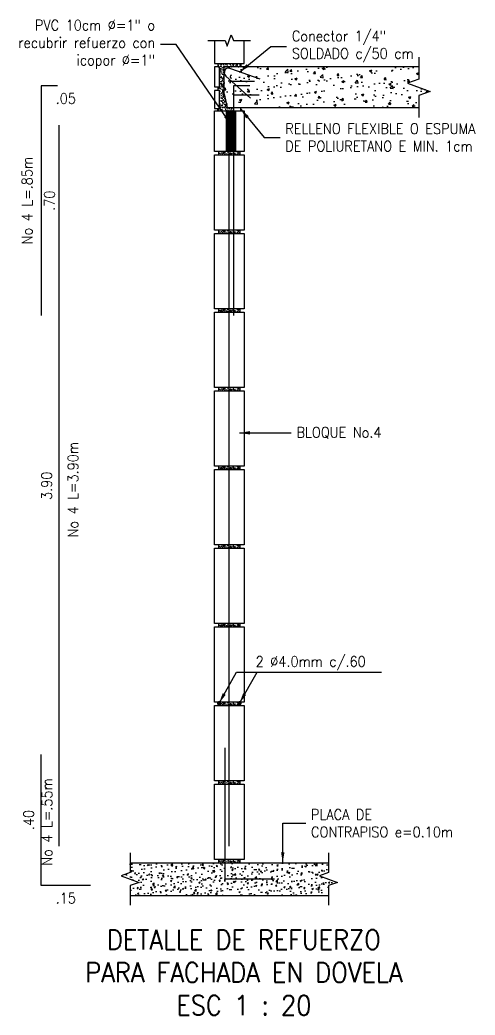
# Model space of a CAD drawing. Header units: feet. Extents: x -398 to 164, y -304 to 319.
# Drawn here: x 67.245 to 68.633, y 63.468 to 66.505 of the extents above; entities that cross this region are included whole.
import ezdxf

# ---------------------------------------------------------------- set-up
doc = ezdxf.new("R2010")
doc.units = ezdxf.units.FT
doc.header["$MEASUREMENT"] = 0
for name, color, linetype in [('ACERO-2', 11, 'Continuous'), ('ACERO-3', 4, 'Continuous'), ('COT', 4, 'Continuous'), ('COTAS', 1, 'Continuous'), ('ESTR', 7, 'Continuous'), ('FLECHAS', 7, 'Continuous'), ('HATCH', 9, 'Continuous'), ('PLACA', 3, 'Continuous'), ('PROV', 4, 'Continuous'), ('TEXTO', 7, 'Continuous')]:
    doc.layers.add(name, color=color, linetype=linetype)
doc.layers.add('TX', color=60, linetype='Continuous', lineweight=0)
doc.styles.add('D020N', font='romans.shx', dxfattribs={"height": 0.032})
doc.styles.add('SETEYCO', font='ROMANS.shx', dxfattribs={"width": 0.9, "height": 0.24})
doc.dimstyles.new('D020$7', dxfattribs={"dimtxt": 0.032, "dimasz": 0.032, "dimexe": 0, "dimexo": 0, "dimgap": 0.035, "dimtad": 1, "dimzin": 4, "dimdsep": 46, "dimtxsty": 'D020N', "dimblk1": 'DIMBLK', "dimblk2": 'DIMBLK', "dimsah": 1, "dimcen": 0.09, "dimse1": 1, "dimse2": 1, "dimclrd": 9, "dimclre": 256, "dimclrt": 256, "dimadec": 0, "dimazin": 0, "dimtfac": 6, "dimtix": 1, "dimtmove": 2, "dimatfit": 3, "dimfxl": 0, "dimtvp": 0.466667, "dimtolj": 1, "dimtzin": 4, "dimarcsym": 0})
pattern_1 = [(50, (61.878768, 43.482574), (0.0143452037, -0.0012550427), [0.0015, -0.0165]), (355, (61.878768, 43.482574), (-0.002775027, 0.015043843), [0.0012, -0.0132]), (100.4514, (61.879963, 43.48247), (0.011570188, 0.013788791), [0.001274804, -0.014022842]), (46.1842, (61.878768, 43.486574), (0.021344821, -0.00331038), [0.00225, -0.02475]), (96.6356, (61.880546, 43.486298), (0.018693254, 0.019482357), [0.001912206, -0.02103426]), (351.1842, (61.878768, 43.486574), (0.018693239, 0.019482372), [0.0018, -0.0198]), (21, (61.880768, 43.485574), (0.011938141, -0.008052378), [0.0015, -0.0165]), (326, (61.880768, 43.485574), (0.004866307, 0.014503001), [0.0012, -0.0132]), (71.4514, (61.881762, 43.484903), (0.0168044526, 0.00645061), [0.001274804, -0.014022842]), (37.5, (61.8787675, 43.4825744), (0.0002431971, 0.0066578771), [0, -0.01304, 0, -0.0134, 0, -0.01325]), (7.5, (61.8787675, 43.4825744), (0.0052613907, 0.0078882342), [0, -0.00764, 0, -0.01274, 0, -0.00505]), (327.5, (61.8743075, 43.4825744), (0.0106764487, -0.0004510974), [0, -0.005, 0, -0.0156, 0, -0.0207]), (317.5, (61.8723075, 43.482574), (0.0116637234, 0.0020020996), [0, -0.0065, 0, -0.01036, 0, -0.0147])]
pattern_2 = [(50, (0, 0), (0.07172602, -0.006275213), [0.0075, -0.0825]), (355, (0, 0), (-0.013875133, 0.075219213), [0.006, -0.066]), (100.451444, (0.00598, -0.00052), (0.057850885, 0.068944), [0.00637402, -0.07011421]), (46.1842, (0, 0.02), (0.10672413, -0.01655193), [0.01125, -0.12375]), (96.63564, (0.00889, 0.01862), (0.0934662, 0.09741186), [0.00956103, -0.10517138]), (351.18416, (0, 0.02), (0.0934662, 0.09741186), [0.009, -0.099]), (21, (0.01, 0.015), (0.059690705, -0.04026189), [0.0075, -0.0825]), (326, (0.01, 0.015), (0.024331533, 0.072515005), [0.006, -0.066]), (71.451445, (0.014974, 0.011645), (0.08402224, 0.032253115), [0.00637402, -0.07011421]), (37.5, (0, 0), (0.0012159855, 0.0332893854), [0, -0.0652, 0, -0.067, 0, -0.06625]), (7.5, (0, 0), (0.026306954, 0.039441171), [0, -0.0382, 0, -0.0637, 0, -0.02525]), (327.5, (-0.0223, 0), (0.0533822436, -0.002255487), [0, -0.025, 0, -0.078, 0, -0.1035]), (317.5, (-0.0323, 0), (0.058318617, 0.010010498), [0, -0.0325, 0, -0.0518, 0, -0.0735])]

# ---------------------------------------------------------------- blocks, each defined once
blk = doc.blocks.new('DIMBLK')
for q in [(0, 2.003), (0, -2.003), (-1, 0), (1, 0)]:
    blk.add_line((0, 0), q)
blk.add_circle((0, 0), 0.5)

msp = doc.modelspace()

# ---------------------------------------------------------------- hatches: boundary and pattern name
at = {"layer": 'HATCH'}
h = msp.add_hatch(dxfattribs=at)
h.set_pattern_fill('AR-CONC', color=256, scale=0.002, style=0)
h.set_pattern_definition(pattern_1)
h.paths.add_polyline_path([(67.8669, 66.3613), (67.9182, 66.3613), (67.9182, 66.3713), (67.8481, 66.3713), (67.8481, 66.3613), (67.8531, 66.3613), (67.8531, 66.3009), (67.8481, 66.3009), (67.8481, 66.2898), (67.8531, 66.2898), (67.8531, 66.234), (67.8481, 66.234), (67.8481, 66.2271), (67.8956, 66.2271), (67.8956, 66.2371), (67.8763, 66.2371), (67.8669, 66.2804)])
h = msp.add_hatch(dxfattribs=at)
h.set_pattern_fill('AR-CONC,_O', color=256, scale=0.01)
h.set_pattern_definition(pattern_2)
h.paths.add_polyline_path([(68.461, 66.3613), (67.8669, 66.3613), (67.8672, 66.3444, 0.246109), (67.8729, 66.3335), (67.9061, 66.3033), (67.8956, 66.3033), (67.8956, 66.2371), (68.461, 66.2371), (68.461, 66.2742), (68.4953, 66.2867), (68.4266, 66.3117), (68.461, 66.3242)])
h = msp.add_hatch(dxfattribs=at)
h.set_pattern_fill('AR-CONC,_O', color=256, scale=0.01)
h.set_pattern_definition(pattern_2)
h.paths.add_polyline_path([(67.8956, 66.3033), (67.9061, 66.3033), (67.8729, 66.3335, -0.246109), (67.8672, 66.3444), (67.8669, 66.2821, 0.05342), (67.8673, 66.2789), (67.8763, 66.2371), (67.8956, 66.2371)])
h = msp.add_hatch(dxfattribs=at)
h.set_pattern_fill('ANSI31', color=256, scale=0.02, style=0)
h.set_pattern_definition([(45, (61.8787675, 43.4825744), (-0.00176776695, 0.00176776695), [])])
h.paths.add_polyline_path([(67.8956, 66.2271), (67.8741, 66.2271), (67.8741, 66.1033), (67.8956, 66.1033)])
h.paths.add_polyline_path([(67.9018, 66.2271), (67.8956, 66.2271), (67.8956, 66.1033), (67.9018, 66.1033)])
h = msp.add_hatch(dxfattribs=at)
h.set_pattern_fill('AR-CONC', color=256, scale=0.002, style=0)
h.set_pattern_definition([(50, (61.878768, 45.642574), (0.0143452037, -0.001255043), [0.0015, -0.0165]), (355, (61.878768, 45.642574), (-0.002775027, 0.015043843), [0.0012, -0.0132]), (100.4514, (61.879963, 45.64247), (0.011570188, 0.013788791), [0.001274804, -0.014022842]), (46.1842, (61.878768, 45.646574), (0.021344821, -0.00331038), [0.00225, -0.02475]), (96.6356, (61.880546, 45.646298), (0.018693254, 0.019482357), [0.001912206, -0.02103426]), (351.1842, (61.878768, 45.646574), (0.01869324, 0.019482372), [0.0018, -0.0198]), (21, (61.880768, 45.645574), (0.011938141, -0.008052378), [0.0015, -0.0165]), (326, (61.880768, 45.645574), (0.004866307, 0.014503001), [0.0012, -0.0132]), (71.4514, (61.881762, 45.644903), (0.016804453, 0.00645061), [0.001274804, -0.014022842]), (37.5, (61.8787675, 45.6425744), (0.0002431971, 0.0066578771), [0, -0.01304, 0, -0.0134, 0, -0.01325]), (7.5, (61.8787675, 45.6425744), (0.0052613907, 0.0078882342), [0, -0.00764, 0, -0.01274, 0, -0.00505]), (327.5, (61.8743075, 45.6425744), (0.0106764487, -0.0004510974), [0, -0.005, 0, -0.0156, 0, -0.0207]), (317.5, (61.8723075, 45.642574), (0.0116637234, 0.0020020996), [0, -0.0065, 0, -0.01036, 0, -0.0147])])
h.paths.add_polyline_path([(67.8706, 66.1033), (67.8506, 66.1033), (67.8506, 66.0933), (67.8706, 66.0933)])
h.paths.add_polyline_path([(67.9156, 66.1033), (67.8706, 66.1033), (67.8706, 66.0933), (67.9156, 66.0933)])
h = msp.add_hatch(dxfattribs=at)
h.set_pattern_fill('AR-CONC', color=256, scale=0.002, style=0)
h.set_pattern_definition([(50, (61.878768, 45.402574), (0.0143452037, -0.001255043), [0.0015, -0.0165]), (355, (61.878768, 45.402574), (-0.002775027, 0.015043843), [0.0012, -0.0132]), (100.4514, (61.879963, 45.40247), (0.011570188, 0.013788791), [0.001274804, -0.014022842]), (46.1842, (61.878768, 45.406574), (0.021344821, -0.00331038), [0.00225, -0.02475]), (96.6356, (61.880546, 45.406298), (0.018693254, 0.019482357), [0.001912206, -0.02103426]), (351.1842, (61.878768, 45.406574), (0.01869324, 0.019482372), [0.0018, -0.0198]), (21, (61.880768, 45.405574), (0.011938141, -0.008052378), [0.0015, -0.0165]), (326, (61.880768, 45.405574), (0.004866307, 0.014503001), [0.0012, -0.0132]), (71.4514, (61.881762, 45.404903), (0.016804453, 0.00645061), [0.001274804, -0.014022842]), (37.5, (61.8787675, 45.4025744), (0.0002431971, 0.0066578771), [0, -0.01304, 0, -0.0134, 0, -0.01325]), (7.5, (61.8787675, 45.4025744), (0.0052613907, 0.0078882342), [0, -0.00764, 0, -0.01274, 0, -0.00505]), (327.5, (61.8743075, 45.4025744), (0.0106764487, -0.0004510974), [0, -0.005, 0, -0.0156, 0, -0.0207]), (317.5, (61.8723075, 45.402574), (0.0116637234, 0.0020020996), [0, -0.0065, 0, -0.01036, 0, -0.0147])])
h.paths.add_polyline_path([(67.8706, 65.8633), (67.8506, 65.8633), (67.8506, 65.8533), (67.8706, 65.8533)])
h.paths.add_polyline_path([(67.9156, 65.8633), (67.8706, 65.8633), (67.8706, 65.8533), (67.9156, 65.8533)])
h = msp.add_hatch(dxfattribs=at)
h.set_pattern_fill('AR-CONC', color=256, scale=0.002, style=0)
h.set_pattern_definition([(50, (61.878768, 45.162574), (0.0143452037, -0.001255043), [0.0015, -0.0165]), (355, (61.878768, 45.162574), (-0.002775027, 0.015043843), [0.0012, -0.0132]), (100.4514, (61.879963, 45.16247), (0.011570188, 0.013788791), [0.001274804, -0.014022842]), (46.1842, (61.878768, 45.166574), (0.021344821, -0.00331038), [0.00225, -0.02475]), (96.6356, (61.880546, 45.166298), (0.018693254, 0.019482357), [0.001912206, -0.02103426]), (351.1842, (61.878768, 45.166574), (0.01869324, 0.019482372), [0.0018, -0.0198]), (21, (61.880768, 45.165574), (0.011938141, -0.008052378), [0.0015, -0.0165]), (326, (61.880768, 45.165574), (0.004866307, 0.014503001), [0.0012, -0.0132]), (71.4514, (61.881762, 45.164903), (0.016804453, 0.00645061), [0.001274804, -0.014022842]), (37.5, (61.8787675, 45.1625744), (0.0002431971, 0.0066578771), [0, -0.01304, 0, -0.0134, 0, -0.01325]), (7.5, (61.8787675, 45.1625744), (0.0052613907, 0.0078882342), [0, -0.00764, 0, -0.01274, 0, -0.00505]), (327.5, (61.8743075, 45.1625744), (0.0106764487, -0.0004510974), [0, -0.005, 0, -0.0156, 0, -0.0207]), (317.5, (61.8723075, 45.162574), (0.0116637234, 0.0020020996), [0, -0.0065, 0, -0.01036, 0, -0.0147])])
h.paths.add_polyline_path([(67.8706, 65.6233), (67.8506, 65.6233), (67.8506, 65.6133), (67.8706, 65.6133)])
h.paths.add_polyline_path([(67.9156, 65.6233), (67.8706, 65.6233), (67.8706, 65.6133), (67.9156, 65.6133)])
h = msp.add_hatch(dxfattribs=at)
h.set_pattern_fill('AR-CONC', color=256, scale=0.002, style=0)
h.set_pattern_definition([(50, (61.878768, 44.922574), (0.0143452037, -0.001255043), [0.0015, -0.0165]), (355, (61.878768, 44.922574), (-0.002775027, 0.015043843), [0.0012, -0.0132]), (100.4514, (61.879963, 44.92247), (0.011570188, 0.013788791), [0.001274804, -0.014022842]), (46.1842, (61.878768, 44.926574), (0.021344821, -0.00331038), [0.00225, -0.02475]), (96.6356, (61.880546, 44.926298), (0.018693254, 0.019482357), [0.001912206, -0.02103426]), (351.1842, (61.878768, 44.926574), (0.01869324, 0.019482372), [0.0018, -0.0198]), (21, (61.880768, 44.925574), (0.011938141, -0.008052378), [0.0015, -0.0165]), (326, (61.880768, 44.925574), (0.004866307, 0.014503001), [0.0012, -0.0132]), (71.4514, (61.881762, 44.924903), (0.016804453, 0.00645061), [0.001274804, -0.014022842]), (37.5, (61.8787675, 44.9225744), (0.0002431971, 0.0066578771), [0, -0.01304, 0, -0.0134, 0, -0.01325]), (7.5, (61.8787675, 44.9225744), (0.0052613907, 0.0078882342), [0, -0.00764, 0, -0.01274, 0, -0.00505]), (327.5, (61.8743075, 44.9225744), (0.0106764487, -0.0004510974), [0, -0.005, 0, -0.0156, 0, -0.0207]), (317.5, (61.8723075, 44.922574), (0.0116637234, 0.0020020996), [0, -0.0065, 0, -0.01036, 0, -0.0147])])
h.paths.add_polyline_path([(67.8706, 65.3833), (67.8506, 65.3833), (67.8506, 65.3733), (67.8706, 65.3733)])
h.paths.add_polyline_path([(67.9156, 65.3833), (67.8706, 65.3833), (67.8706, 65.3733), (67.9156, 65.3733)])
h = msp.add_hatch(dxfattribs=at)
h.set_pattern_fill('AR-CONC', color=256, scale=0.002, style=0)
h.set_pattern_definition([(50, (61.878768, 44.682574), (0.0143452037, -0.001255043), [0.0015, -0.0165]), (355, (61.878768, 44.682574), (-0.002775027, 0.015043843), [0.0012, -0.0132]), (100.4514, (61.879963, 44.68247), (0.011570188, 0.013788791), [0.001274804, -0.014022842]), (46.1842, (61.878768, 44.686574), (0.021344821, -0.00331038), [0.00225, -0.02475]), (96.6356, (61.880546, 44.686298), (0.018693254, 0.019482357), [0.001912206, -0.02103426]), (351.1842, (61.878768, 44.686574), (0.01869324, 0.019482372), [0.0018, -0.0198]), (21, (61.880768, 44.685574), (0.011938141, -0.008052378), [0.0015, -0.0165]), (326, (61.880768, 44.685574), (0.004866307, 0.014503001), [0.0012, -0.0132]), (71.4514, (61.881762, 44.684903), (0.016804453, 0.00645061), [0.001274804, -0.014022842]), (37.5, (61.8787675, 44.6825744), (0.0002431971, 0.0066578771), [0, -0.01304, 0, -0.0134, 0, -0.01325]), (7.5, (61.8787675, 44.6825744), (0.0052613907, 0.0078882342), [0, -0.00764, 0, -0.01274, 0, -0.00505]), (327.5, (61.8743075, 44.6825744), (0.0106764487, -0.0004510974), [0, -0.005, 0, -0.0156, 0, -0.0207]), (317.5, (61.8723075, 44.682574), (0.0116637234, 0.0020020996), [0, -0.0065, 0, -0.01036, 0, -0.0147])])
h.paths.add_polyline_path([(67.8706, 65.1433), (67.8506, 65.1433), (67.8506, 65.1333), (67.8706, 65.1333)])
h.paths.add_polyline_path([(67.9156, 65.1433), (67.8706, 65.1433), (67.8706, 65.1333), (67.9156, 65.1333)])
h = msp.add_hatch(dxfattribs=at)
h.set_pattern_fill('AR-CONC', color=256, scale=0.002, style=0)
h.set_pattern_definition([(50, (61.878768, 44.442574), (0.0143452037, -0.001255043), [0.0015, -0.0165]), (355, (61.878768, 44.442574), (-0.002775027, 0.015043843), [0.0012, -0.0132]), (100.4514, (61.879963, 44.44247), (0.011570188, 0.013788791), [0.001274804, -0.014022842]), (46.1842, (61.878768, 44.446574), (0.021344821, -0.00331038), [0.00225, -0.02475]), (96.6356, (61.880546, 44.446298), (0.018693254, 0.019482357), [0.001912206, -0.02103426]), (351.1842, (61.878768, 44.446574), (0.01869324, 0.019482372), [0.0018, -0.0198]), (21, (61.880768, 44.445574), (0.011938141, -0.008052378), [0.0015, -0.0165]), (326, (61.880768, 44.445574), (0.004866307, 0.014503001), [0.0012, -0.0132]), (71.4514, (61.881762, 44.444903), (0.016804453, 0.00645061), [0.001274804, -0.014022842]), (37.5, (61.8787675, 44.4425744), (0.0002431971, 0.0066578771), [0, -0.01304, 0, -0.0134, 0, -0.01325]), (7.5, (61.8787675, 44.4425744), (0.0052613907, 0.0078882342), [0, -0.00764, 0, -0.01274, 0, -0.00505]), (327.5, (61.8743075, 44.4425744), (0.0106764487, -0.0004510974), [0, -0.005, 0, -0.0156, 0, -0.0207]), (317.5, (61.8723075, 44.442574), (0.0116637234, 0.0020020996), [0, -0.0065, 0, -0.01036, 0, -0.0147])])
h.paths.add_polyline_path([(67.8706, 64.9033), (67.8506, 64.9033), (67.8506, 64.8933), (67.8706, 64.8933)])
h.paths.add_polyline_path([(67.9156, 64.9033), (67.8706, 64.9033), (67.8706, 64.8933), (67.9156, 64.8933)])
h = msp.add_hatch(dxfattribs=at)
h.set_pattern_fill('AR-CONC', color=256, scale=0.002, style=0)
h.set_pattern_definition([(50, (61.878768, 44.202574), (0.0143452037, -0.001255043), [0.0015, -0.0165]), (355, (61.878768, 44.202574), (-0.002775027, 0.015043843), [0.0012, -0.0132]), (100.4514, (61.879963, 44.20247), (0.011570188, 0.013788791), [0.001274804, -0.014022842]), (46.1842, (61.878768, 44.206574), (0.021344821, -0.00331038), [0.00225, -0.02475]), (96.6356, (61.880546, 44.206298), (0.018693254, 0.019482357), [0.001912206, -0.02103426]), (351.1842, (61.878768, 44.206574), (0.01869324, 0.019482372), [0.0018, -0.0198]), (21, (61.880768, 44.205574), (0.011938141, -0.008052378), [0.0015, -0.0165]), (326, (61.880768, 44.205574), (0.004866307, 0.014503001), [0.0012, -0.0132]), (71.4514, (61.881762, 44.204903), (0.016804453, 0.00645061), [0.001274804, -0.014022842]), (37.5, (61.8787675, 44.2025744), (0.0002431971, 0.0066578771), [0, -0.01304, 0, -0.0134, 0, -0.01325]), (7.5, (61.8787675, 44.2025744), (0.0052613907, 0.0078882342), [0, -0.00764, 0, -0.01274, 0, -0.00505]), (327.5, (61.8743075, 44.2025744), (0.0106764487, -0.0004510974), [0, -0.005, 0, -0.0156, 0, -0.0207]), (317.5, (61.8723075, 44.202574), (0.0116637234, 0.0020020996), [0, -0.0065, 0, -0.01036, 0, -0.0147])])
h.paths.add_polyline_path([(67.8706, 64.6633), (67.8506, 64.6633), (67.8506, 64.6533), (67.8706, 64.6533)])
h.paths.add_polyline_path([(67.9156, 64.6633), (67.8706, 64.6633), (67.8706, 64.6533), (67.9156, 64.6533)])
h = msp.add_hatch(dxfattribs=at)
h.set_pattern_fill('AR-CONC', color=256, scale=0.002, style=0)
h.set_pattern_definition([(50, (61.878768, 43.962574), (0.0143452037, -0.001255043), [0.0015, -0.0165]), (355, (61.878768, 43.962574), (-0.002775027, 0.015043843), [0.0012, -0.0132]), (100.4514, (61.879963, 43.96247), (0.011570188, 0.013788791), [0.001274804, -0.014022842]), (46.1842, (61.878768, 43.966574), (0.021344821, -0.00331038), [0.00225, -0.02475]), (96.6356, (61.880546, 43.966298), (0.018693254, 0.019482357), [0.001912206, -0.02103426]), (351.1842, (61.878768, 43.966574), (0.01869324, 0.019482372), [0.0018, -0.0198]), (21, (61.880768, 43.965574), (0.011938141, -0.008052378), [0.0015, -0.0165]), (326, (61.880768, 43.965574), (0.004866307, 0.014503001), [0.0012, -0.0132]), (71.4514, (61.881762, 43.964903), (0.016804453, 0.00645061), [0.001274804, -0.014022842]), (37.5, (61.8787675, 43.9625744), (0.0002431971, 0.0066578771), [0, -0.01304, 0, -0.0134, 0, -0.01325]), (7.5, (61.8787675, 43.9625744), (0.0052613907, 0.0078882342), [0, -0.00764, 0, -0.01274, 0, -0.00505]), (327.5, (61.8743075, 43.9625744), (0.0106764487, -0.0004510974), [0, -0.005, 0, -0.0156, 0, -0.0207]), (317.5, (61.8723075, 43.962574), (0.0116637234, 0.0020020996), [0, -0.0065, 0, -0.01036, 0, -0.0147])])
h.paths.add_polyline_path([(67.8706, 64.4233), (67.8506, 64.4233), (67.8506, 64.4133), (67.8706, 64.4133)])
h.paths.add_polyline_path([(67.9156, 64.4233), (67.8706, 64.4233), (67.8706, 64.4133), (67.9156, 64.4133)])
h = msp.add_hatch(dxfattribs=at)
h.set_pattern_fill('AR-CONC', color=256, scale=0.002, style=0)
h.set_pattern_definition([(50, (61.878768, 43.722574), (0.0143452037, -0.001255043), [0.0015, -0.0165]), (355, (61.878768, 43.722574), (-0.002775027, 0.015043843), [0.0012, -0.0132]), (100.4514, (61.879963, 43.72247), (0.011570188, 0.013788791), [0.001274804, -0.014022842]), (46.1842, (61.878768, 43.726574), (0.021344821, -0.00331038), [0.00225, -0.02475]), (96.6356, (61.880546, 43.726298), (0.018693254, 0.019482357), [0.001912206, -0.02103426]), (351.1842, (61.878768, 43.726574), (0.01869324, 0.019482372), [0.0018, -0.0198]), (21, (61.880768, 43.725574), (0.011938141, -0.008052378), [0.0015, -0.0165]), (326, (61.880768, 43.725574), (0.004866307, 0.014503001), [0.0012, -0.0132]), (71.4514, (61.881762, 43.724903), (0.016804453, 0.00645061), [0.001274804, -0.014022842]), (37.5, (61.8787675, 43.7225744), (0.0002431971, 0.0066578771), [0, -0.01304, 0, -0.0134, 0, -0.01325]), (7.5, (61.8787675, 43.7225744), (0.0052613907, 0.0078882342), [0, -0.00764, 0, -0.01274, 0, -0.00505]), (327.5, (61.8743075, 43.7225744), (0.0106764487, -0.0004510974), [0, -0.005, 0, -0.0156, 0, -0.0207]), (317.5, (61.8723075, 43.722574), (0.0116637234, 0.0020020996), [0, -0.0065, 0, -0.01036, 0, -0.0147])])
h.paths.add_polyline_path([(67.8706, 64.1833), (67.8506, 64.1833), (67.8506, 64.1733), (67.8706, 64.1733)])
h.paths.add_polyline_path([(67.9156, 64.1833), (67.8706, 64.1833), (67.8706, 64.1733), (67.9156, 64.1733)])
h = msp.add_hatch(dxfattribs=at)
h.set_pattern_fill('AR-CONC', color=256, scale=0.006, style=0)
h.set_pattern_definition([(50, (60.901674, 43.482574), (0.04303561, -0.00376513), [0.0045, -0.0495]), (355, (60.901674, 43.482574), (-0.00832508, 0.04513153), [0.0036, -0.0396]), (100.4514, (60.90526, 43.48226), (0.03471056, 0.04136637), [0.00382441, -0.04206853]), (46.1842, (60.901674, 43.494574), (0.06403446, -0.00993114), [0.00675, -0.07425]), (96.6356, (60.90701, 43.493747), (0.05607976, 0.05844707), [0.00573662, -0.06310278]), (351.1842, (60.901674, 43.494574), (0.05607972, 0.05844712), [0.0054, -0.0594]), (21, (60.907674, 43.491574), (0.035814423, -0.024157133), [0.0045, -0.0495]), (326, (60.907674, 43.491574), (0.01459892, 0.043509), [0.0036, -0.0396]), (71.4514, (60.91066, 43.48956), (0.05041336, 0.01935183), [0.00382441, -0.04206853]), (37.5, (60.901674, 43.482574), (0.000729591, 0.019973631), [0, -0.03912, 0, -0.0402, 0, -0.03975]), (7.5, (60.901674, 43.482574), (0.015784172, 0.023664703), [0, -0.02292, 0, -0.03822, 0, -0.01515]), (327.5, (60.888294, 43.482574), (0.032029346, -0.001353292), [0, -0.015, 0, -0.0468, 0, -0.0621]), (317.5, (60.882294, 43.482574), (0.03499117, 0.0060063), [0, -0.0195, 0, -0.03108, 0, -0.0441])])
h.paths.add_polyline_path([(68.1857, 63.8333), (68.1857, 63.8633), (68.2132, 63.8733), (68.1582, 63.8933), (68.1857, 63.9033), (68.1857, 63.9333), (67.5806, 63.9333), (67.5806, 63.9033), (67.5531, 63.8933), (67.6081, 63.8733), (67.5806, 63.8633), (67.5806, 63.8333)])
h = msp.add_hatch(dxfattribs=at)
h.set_pattern_fill('AR-CONC', color=256, scale=0.002, style=0)
h.set_pattern_definition(pattern_1)
h.paths.add_polyline_path([(67.8706, 63.9433), (67.8506, 63.9433), (67.8506, 63.9333), (67.8706, 63.9333)])
h.paths.add_polyline_path([(67.9156, 63.9433), (67.8706, 63.9433), (67.8706, 63.9333), (67.9156, 63.9333)])

# ---------------------------------------------------------------- linework, layer by layer
at = {"layer": 'ACERO-2'}
for p, q in [((67.8847, 66.3183), (67.9599, 66.3183)), ((67.8986, 66.2763), (67.9738, 66.2763)), ((67.3646, 63.9833), (67.3646, 66.1833)), ((67.8831, 63.9833), (67.8831, 66.1833))]:
    msp.add_line(p, q, dxfattribs=at)
msp.add_lwpolyline([(67.9773, 66.3235), (67.888, 66.3553, 1), (67.8729, 66.3335), (67.9477, 66.2656)], format="xyb", dxfattribs=at)
for points in [[(67.3597, 66.3033), (67.3097, 66.3033), (67.3097, 65.6033)], [(67.9456, 66.3033), (67.8956, 66.3033), (67.8956, 65.6033)], [(67.4597, 63.8633), (67.3097, 63.8633), (67.3097, 64.2633)], [(68.0206, 63.8833), (67.8706, 63.8833), (67.8706, 64.2833)]]:
    msp.add_lwpolyline(points, dxfattribs=at)
at = {"layer": 'ACERO-3'}
msp.add_line((67.8957, 66.2371), (68.461, 66.2371), dxfattribs=at)
at = {"layer": 'ACERO-3', "linetype": 'Continuous'}
msp.add_lwpolyline([(68.461, 66.3913), (68.461, 66.3242), (68.4266, 66.3117), (68.4953, 66.2867), (68.461, 66.2742), (68.461, 66.2071)], dxfattribs=at)
at = {"layer": 'ACERO-3'}
msp.add_lwpolyline([(67.8669, 66.3613), (67.8669, 66.2821, 0.05342), (67.8673, 66.2789), (67.8763, 66.2371), (67.8957, 66.2371)], format="xyb", dxfattribs=at)
msp.add_arc((67.8902, 66.3315), 0.00476, 90, 270, dxfattribs=at)
at = {"layer": 'COT'}
for p, q in [((67.9053, 64.5148), (68.3472, 64.5148)), ((67.9143, 64.4199), (67.9677, 64.5148))]:
    msp.add_line(p, q, dxfattribs=at)
at = {"layer": 'ESTR', "const_width": 0.00651}
for points in [[(67.8487, 64.4199, 1), (67.8552, 64.4199, 1)], [(67.9176, 64.4199, -1), (67.9111, 64.4199, -1)]]:
    msp.add_lwpolyline(points, format="xyb", close=True, dxfattribs=at)
at = {"layer": 'HATCH'}
for p, q in [((67.8481, 66.3713), (67.8481, 66.3613)), ((67.9182, 66.3713), (67.9182, 66.3613)), ((67.8481, 66.3009), (67.8481, 66.2898)), ((67.8481, 66.2271), (67.8481, 66.234)), ((67.9182, 66.2271), (67.9182, 66.2371)), ((67.8741, 66.2271), (67.8741, 66.1033)), ((67.9018, 66.2271), (67.9018, 66.1033)), ((67.8506, 66.1033), (67.8506, 66.0933)), ((67.9156, 66.1033), (67.9156, 66.0933)), ((67.8506, 65.8633), (67.8506, 65.8533)), ((67.9156, 65.8633), (67.9156, 65.8533)), ((67.8506, 65.6233), (67.8506, 65.6133)), ((67.9156, 65.6233), (67.9156, 65.6133)), ((67.8506, 65.3833), (67.8506, 65.3733)), ((67.9156, 65.3833), (67.9156, 65.3733)), ((67.8506, 65.1433), (67.8506, 65.1333)), ((67.9156, 65.1433), (67.9156, 65.1333)), ((67.8506, 64.9033), (67.8506, 64.8933)), ((67.9156, 64.9033), (67.9156, 64.8933)), ((67.8506, 64.6633), (67.8506, 64.6533)), ((67.9156, 64.6633), (67.9156, 64.6533)), ((67.8506, 64.4233), (67.8506, 64.4133)), ((67.9156, 64.4233), (67.9156, 64.4133)), ((67.8506, 64.1833), (67.8506, 64.1733)), ((67.9156, 64.1833), (67.9156, 64.1733)), ((67.8506, 63.9433), (67.8506, 63.9333)), ((67.9156, 63.9433), (67.9156, 63.9333))]:
    msp.add_line(p, q, dxfattribs=at)
at = {"layer": 'HATCH', "linetype": 'Continuous'}
msp.add_lwpolyline([(67.8181, 66.442), (67.8706, 66.442), (67.8769, 66.4249), (67.8894, 66.4592), (67.8956, 66.442), (67.9481, 66.442)], dxfattribs=at)
at = {"layer": 'HATCH'}
msp.add_lwpolyline([(67.8381, 66.442), (67.8381, 66.3713), (67.9281, 66.3713), (67.9281, 66.442)], dxfattribs=at)
for points in [[(67.8531, 66.3009), (67.8531, 66.3613), (67.8381, 66.3613), (67.8381, 66.3009)], [(67.8531, 66.234), (67.8531, 66.2898), (67.8381, 66.2898), (67.8381, 66.234)], [(67.8381, 66.1033), (67.8381, 66.2271), (67.9281, 66.2271), (67.9281, 66.1033)], [(67.8381, 65.8633), (67.8381, 66.0933), (67.9281, 66.0933), (67.9281, 65.8633)], [(67.8381, 65.6233), (67.8381, 65.8533), (67.9281, 65.8533), (67.9281, 65.6233)], [(67.8381, 65.3833), (67.8381, 65.6133), (67.9281, 65.6133), (67.9281, 65.3833)], [(67.8381, 65.1433), (67.8381, 65.3733), (67.9281, 65.3733), (67.9281, 65.1433)], [(67.8381, 64.9033), (67.8381, 65.1333), (67.9281, 65.1333), (67.9281, 64.9033)], [(67.8381, 64.6633), (67.8381, 64.8933), (67.9281, 64.8933), (67.9281, 64.6633)], [(67.8381, 64.4233), (67.8381, 64.6533), (67.9281, 64.6533), (67.9281, 64.4233)], [(67.8381, 64.1833), (67.8381, 64.4133), (67.9281, 64.4133), (67.9281, 64.1833)], [(67.8381, 63.9433), (67.8381, 64.1733), (67.9281, 64.1733), (67.9281, 63.9433)]]:
    msp.add_lwpolyline(points, close=True, dxfattribs=at)
at = {"layer": 'PLACA'}
for p, q in [((68.461, 66.3613), (67.8669, 66.3613)), ((67.5806, 63.9333), (68.1857, 63.9333)), ((67.5806, 63.8333), (68.1857, 63.8333))]:
    msp.add_line(p, q, dxfattribs=at)
at = {"layer": 'PROV', "linetype": 'Continuous'}
for points in [[(67.5806, 63.9633), (67.5806, 63.9033), (67.5531, 63.8933), (67.6081, 63.8733), (67.5806, 63.8633), (67.5806, 63.8033)], [(68.1857, 63.9633), (68.1857, 63.9033), (68.1582, 63.8933), (68.2132, 63.8733), (68.1857, 63.8633), (68.1857, 63.8033)]]:
    msp.add_lwpolyline(points, dxfattribs=at)

# ---------------------------------------------------------------- texts
at = {"layer": 'TEXTO', "char_height": 0.032, "style": 'SETEYCO'}
for s, insert, attachment_point in [('PVC 10cm %%C=1" o ^Jrecubrir refuerzo con ^J icopor %%C=1"', (67.6569, 66.4301), 6), ('Conector 1/4"\\PSOLDADO c/50 cm', (68.074, 66.4236), 4), ('.05', (67.3847, 66.2649), 5), ('RELLENO FLEXIBLE O ESPUMA^JDE POLIURETANO E MIN. 1cm', (68.0539, 66.1463), 4), ('BLOQUE No.4', (68.0882, 65.2448), 4), ('2 %%C4.0mm c/.60', (67.9636, 64.542), 4), ('PLACA DE^M^JCONTRAPISO e=0.10m', (68.1323, 64.0534), 4), ('.15', (67.3847, 63.8249), 5)]:
    msp.add_mtext(s, dxfattribs=dict(at, insert=insert, attachment_point=attachment_point))
at = {"layer": 'TEXTO', "char_height": 0.032, "attachment_point": 5, "rotation": 90, "style": 'SETEYCO'}
for s, insert in [('No 4 L=.85m', (67.2666, 65.9533)), ('.70', (67.3348, 65.9533)), ('No 4 L=3.90m', (67.4066, 65.0711)), ('3.90', (67.3262, 65.0833)), ('No 4 L=.55m', (67.3275, 64.0573)), ('.40', (67.2713, 64.0633))]:
    msp.add_mtext(s, dxfattribs=dict(at, insert=insert))
at = {"layer": 'TX', "insert": (67.9276, 63.5983), "char_height": 0.06, "attachment_point": 5, "style": 'SETEYCO'}
msp.add_mtext('DETALLE DE REFUERZO \\PPARA FACHADA EN DOVELA\\PESC 1 : 20', dxfattribs=at)

# ---------------------------------------------------------------- leaders
at = {"layer": 'COTAS'}
for points in [[(67.8519, 64.4199), (67.9053, 64.5148), (68.3472, 64.5148)], [(67.9143, 64.4199), (67.9677, 64.5148), (68.3472, 64.5148)]]:
    msp.add_leader(points, dimstyle='D020$7', override={"dimgap": 0.035, "dimtad": 0}, dxfattribs=at)
at = {"layer": 'FLECHAS'}
for points in [[(67.8898, 66.184), (67.7209, 66.4301), (67.6729, 66.4301)], [(67.9148, 66.3458), (68.01, 66.4236), (68.058, 66.4236)], [(67.9182, 66.2321), (67.9899, 66.1463), (68.0379, 66.1463)], [(67.9144, 65.2448), (68.0242, 65.2448), (68.0722, 65.2448)], [(68.0462, 63.9333), (68.0462, 64.0534), (68.1163, 64.0534)]]:
    msp.add_leader(points, dimstyle='D020$7', override={"dimgap": 0.035, "dimtad": 0}, dxfattribs=at)

doc.saveas('drawing.dxf')
